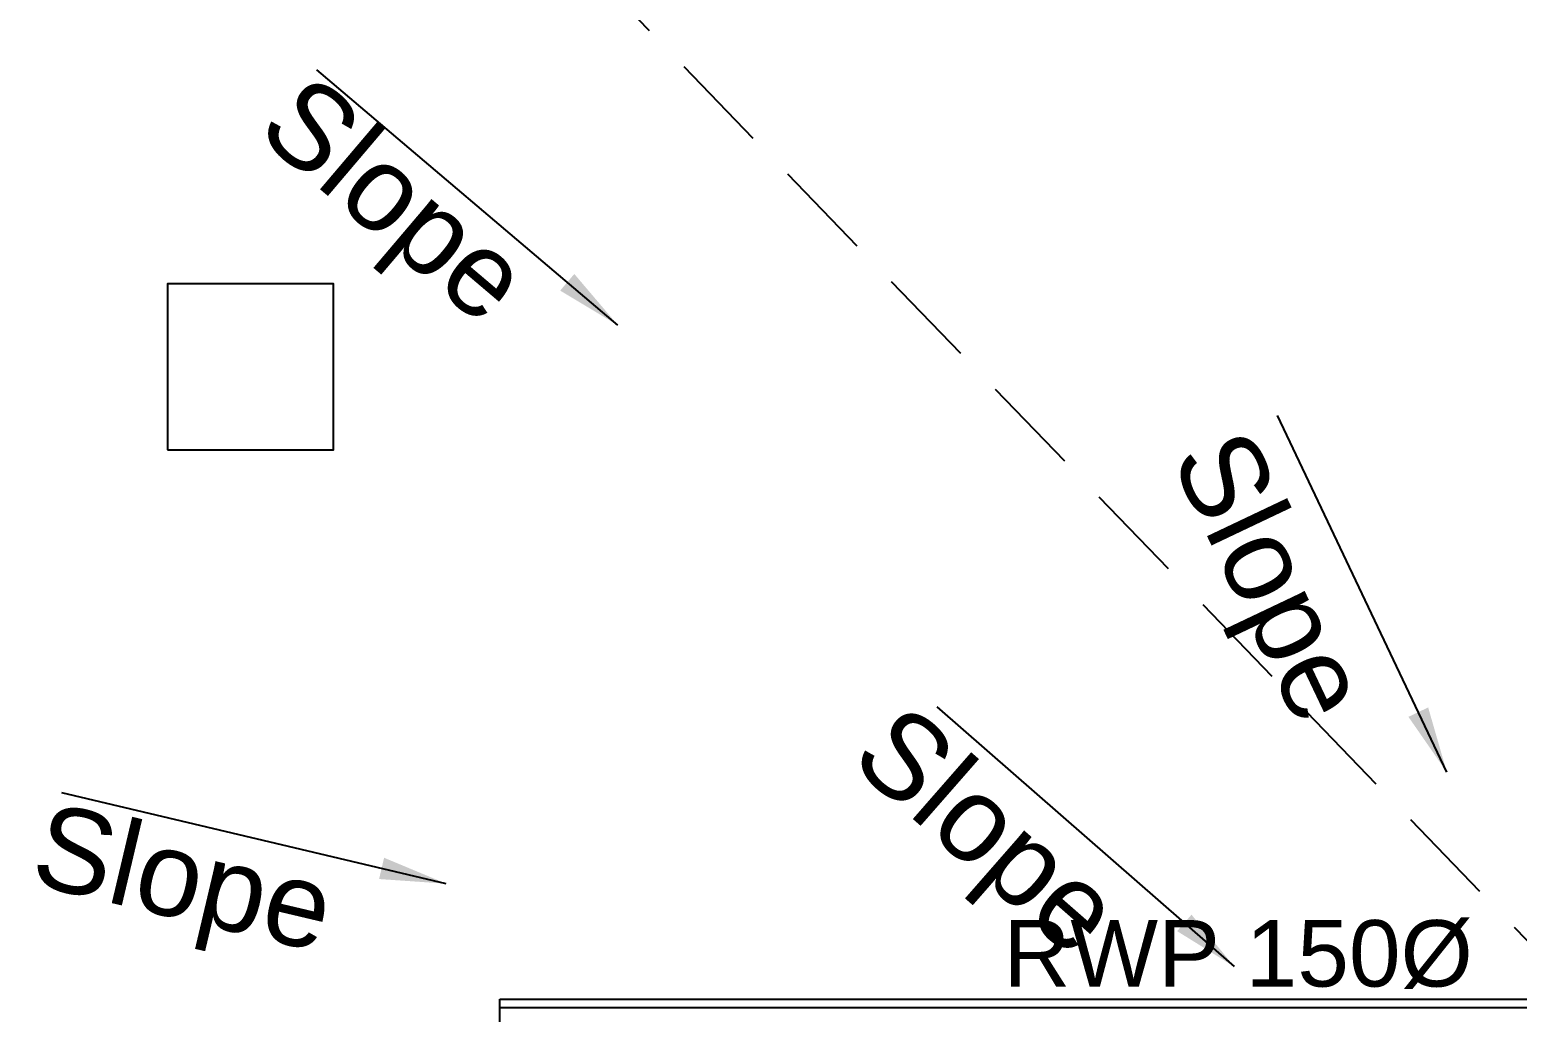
# Model space of a CAD drawing. Extents: x 7897917 to 8423973, y -6487334 to -6173396.
# Drawn here: x 8303425 to 8310140, y -6357191 to -6352755 of the extents above; entities that cross this region are included whole.
import ezdxf

# ---------------------------------------------------------------- set-up
doc = ezdxf.new("R2010")
doc.units = 0
doc.header["$LTSCALE"] = 600
doc.header["$MEASUREMENT"] = 0
doc.linetypes.add('HIDDEN', pattern=[0.375, 0.25, -0.125])
for name, color, linetype in [('A-text', 7, 'CONTINUOUS'), ('LA-column', 3, 'CONTINUOUS'), ('LINE', 8, 'CONTINUOUS'), ('RAINWATER PIPE', 53, 'CONTINUOUS'), ('S-Col-Hatch', 30, 'CONTINUOUS'), ('Valley', 7, 'CONTINUOUS')]:
    doc.layers.add(name, color=color, linetype=linetype)
doc.styles.add('ARIAL', font='arial.ttf')
doc.styles.add('ROMANS', font='romans.shx')
doc.dimstyles.new('MM', dxfattribs={"dimscale": 0, "dimtxt": 200, "dimasz": 150, "dimexe": 40, "dimexo": 50, "dimgap": 50, "dimtad": 1, "dimdec": 0, "dimzin": 0, "dimdsep": 46, "dimtxsty": 'ROMANS', "dimblk": 'OBLIQUE', "dimcen": 0.09, "dimdle": 40, "dimclrd": 5, "dimclre": 5, "dimclrt": 6, "dimadec": 0, "dimazin": 0, "dimtfac": 1, "dimtdec": 0, "dimtofl": 0, "dimtmove": 0, "dimatfit": 3, "dimfxl": 1, "dimfrac": 2, "dimtolj": 1, "dimtzin": 0, "dimarcsym": 0})

# ---------------------------------------------------------------- blocks, each defined once
blk = doc.blocks.new('A$C2D12074D')
at = {"layer": 'S-Col-Hatch', "color": 8, "linetype": 'Continuous'}
blk.add_line((-18048.1, -37.6, -17.3), (0, -37.6, -17.3), dxfattribs=at)
at = {"layer": 'S-Col-Hatch', "linetype": 'Continuous'}
blk.add_lwpolyline([(-18048.1, 0), (0, 0), (0, -8590.2), (-18048.1, -8590.2)], close=True, dxfattribs=at)

msp = doc.modelspace()

# ---------------------------------------------------------------- linework, layer by layer
at = {"layer": 'LA-column', "color": 8, "elevation": 11184.876}
msp.add_lwpolyline([(8304046.125, -6354651.707), (8304796.125, -6354651.707), (8304796.125, -6353901.707), (8304046.125, -6353901.707)], close=True, dxfattribs=at)
at = {"layer": 'Valley', "linetype": 'HIDDEN', "ltscale": 3, "elevation": 2.894}
msp.add_lwpolyline([(8322694.714, -6344186.585), (8310440.213, -6357131.626), (8297952.212, -6344186.543)], dxfattribs=at)

# ---------------------------------------------------------------- block references
at = {"layer": 'LINE'}
msp.add_blockref('A$C2D12074D', (8323594.714, -6357131.626, 20.206), dxfattribs=at)

# ---------------------------------------------------------------- texts
at = {"layer": 'A-text', "color": 0, "lineweight": 15, "style": 'ARIAL'}
for rotation, p in [(319.6801988, (8304438.052, -6353222.5, -14.326)), (295.4049874, (8308572.463, -6354688.751, -14.326)), (318.8321556, (8307117.889, -6356061.301, -14.326)), (346.7118512, (8303415.732, -6356608.035, -14.326))]:
    msp.add_text('Slope', height=380.16, rotation=rotation, dxfattribs=at).set_placement(p)
at = {"layer": 'RAINWATER PIPE', "color": 6, "style": 'ARIAL'}
msp.add_text('RWP 150%%C', height=300, dxfattribs=at).set_placement((8307820.198, -6357074.555, 19.908))

# ---------------------------------------------------------------- leaders
at = {"layer": 'A-text', "color": 0, "lineweight": 15}
for points in [[(8306080.126, -6354088.846, -14.326), (8304720.878, -6352935.312, -14.326)], [(8309822.169, -6356106.555, -14.326), (8309057.345, -6354496.201, -14.326)], [(8308862.958, -6356984.64, -14.326), (8307520.932, -6355811.115, -14.326)], [(8305305.267, -6356610.02, -14.326), (8303570.249, -6356200.258, -14.326)]]:
    msp.add_leader(points, dimstyle='MM', override={"dimscale": 1, "dimasz": 300, "dimtad": 0}, dxfattribs=at)

doc.saveas('drawing.dxf')
